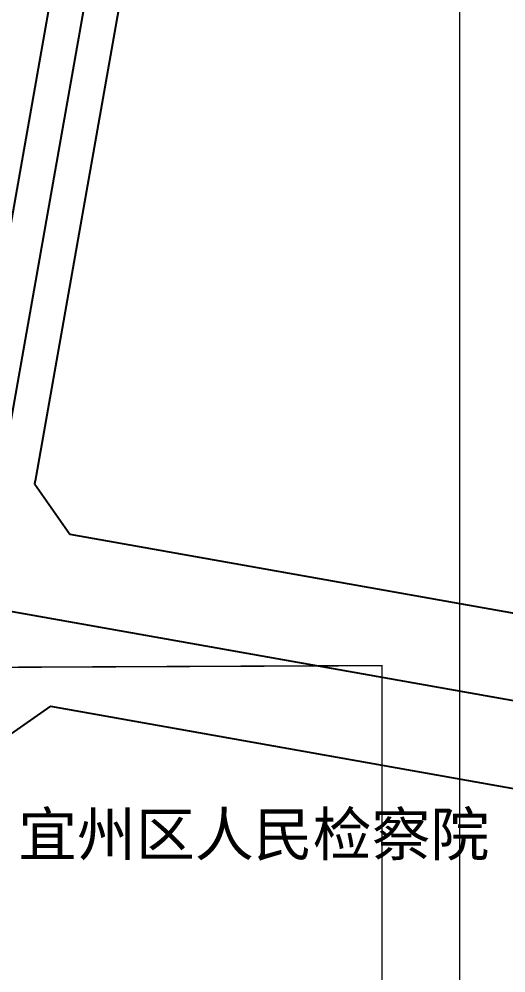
# Model space of a CAD drawing. Extents: x 529262 to 576451, y 2694391 to 2717535.
# Drawn here: x 563100.8 to 563269.9, y 2709551.8 to 2709883.3 of the extents above; entities that cross this region are included whole.
import ezdxf
from ezdxf.xclip import XClip

# ---------------------------------------------------------------- set-up
doc = ezdxf.new("R2010")
doc.units = 0
doc.header["$XCLIPFRAME"] = 0
for name, color, linetype in [('PP-COM', 7, 'Continuous'), ('RD-中线', 40, 'Continuous'), ('RD-红线', 7, 'Continuous'), ('地块名称', 1, 'Continuous')]:
    doc.layers.add(name, color=color, linetype=linetype)
doc.styles.add('STYLE1', font='simhei.ttf')

# ---------------------------------------------------------------- blocks, each defined once
blk = doc.blocks.new('A$C19FD0107')
at = {"layer": 'RD-中线', "color": 8, "linetype": 'Continuous'}
for points in [[(-7960.88, 14986.93), (-7915.56, 15243.04, 0.015839), (-7911.03, 15274.38), (-7907.82, 15303, -0.015839), (-7903.29, 15334.35), (-7712.17, 16414.53, 0.000335), (-7712.11, 16414.93), (-7698.73, 16491.12, 0.000054), (-7698.72, 16491.18), (-7681.61, 16588.75)], [(-5280.17, 15276.46), (-7574.88, 15234.77, -0.04855), (-7632.83, 15239.35), (-9762.37, 15617.81)]]:
    blk.add_lwpolyline(points, format="xyb", dxfattribs=at)
at = {"layer": 'RD-红线', "color": 8, "linetype": 'Continuous', "flags": 128}
for points in [[(-7915.31, 15335.31, -0.000561), (-7915.11, 15336.44), (-7866.99, 15608.39)], [(-7891.7, 15331.01, -0.000647), (-7891.48, 15332.26), (-7843.37, 15604.16)]]:
    blk.add_lwpolyline(points, format="xyb", dxfattribs=at)
at = {"layer": 'RD-红线', "color": 8}
for points in [[(-7891.7, 15331.01), (-7879.54, 15313.67, 0.413233)], [(-7886.21, 15253.91), (-7903.61, 15241.74, 0.414894)]]:
    blk.add_lwpolyline(points, format="xyb", dxfattribs=at)
at = {"layer": 'RD-红线', "color": 8, "linetype": 'Continuous', "flags": 128}
for points in [[(-7879.54, 15313.67), (-7683.44, 15278.82), (-7682.46, 15278.64)], [(-7886.21, 15253.91), (-7679.9, 15217.25), (-7679.63, 15217.2)]]:
    blk.add_lwpolyline(points, dxfattribs=at)

msp = doc.modelspace()

# ---------------------------------------------------------------- linework, layer by layer
at = {"const_width": 0.5}
for points in [[(562682.951, 2710084.137), (562682.741, 2709368.13), (563008.028, 2709368.134), (563008.106, 2709441.395), (563253.916, 2709441.417), (563253.894, 2710087.101), (562682.951, 2710084.137)], [(562655.324, 2709656.052), (562655.298, 2708939.262), (562981.207, 2708939.425), (562981.103, 2709012.625), (563226.91, 2709012.603), (563226.866, 2709658.622), (562655.324, 2709656.052)]]:
    msp.add_lwpolyline(points, dxfattribs=at)

# ---------------------------------------------------------------- block references
at = {"layer": 'PP-COM'}
ref = msp.add_blockref('A$C19FD0107', (570997.993, 2694390.603), dxfattribs=at)
XClip(ref).set_block_clipping_path([(-9366.4383134884, 14428.6043910822), (-3328.4480743363, 17452.7484863754)])

# ---------------------------------------------------------------- texts
at = {"layer": '地块名称', "color": 1, "style": 'STYLE1'}
msp.add_text('宜州区人民检察院', height=15, dxfattribs=at).set_placement((563100.508, 2709592.515))

doc.saveas('drawing.dxf')
